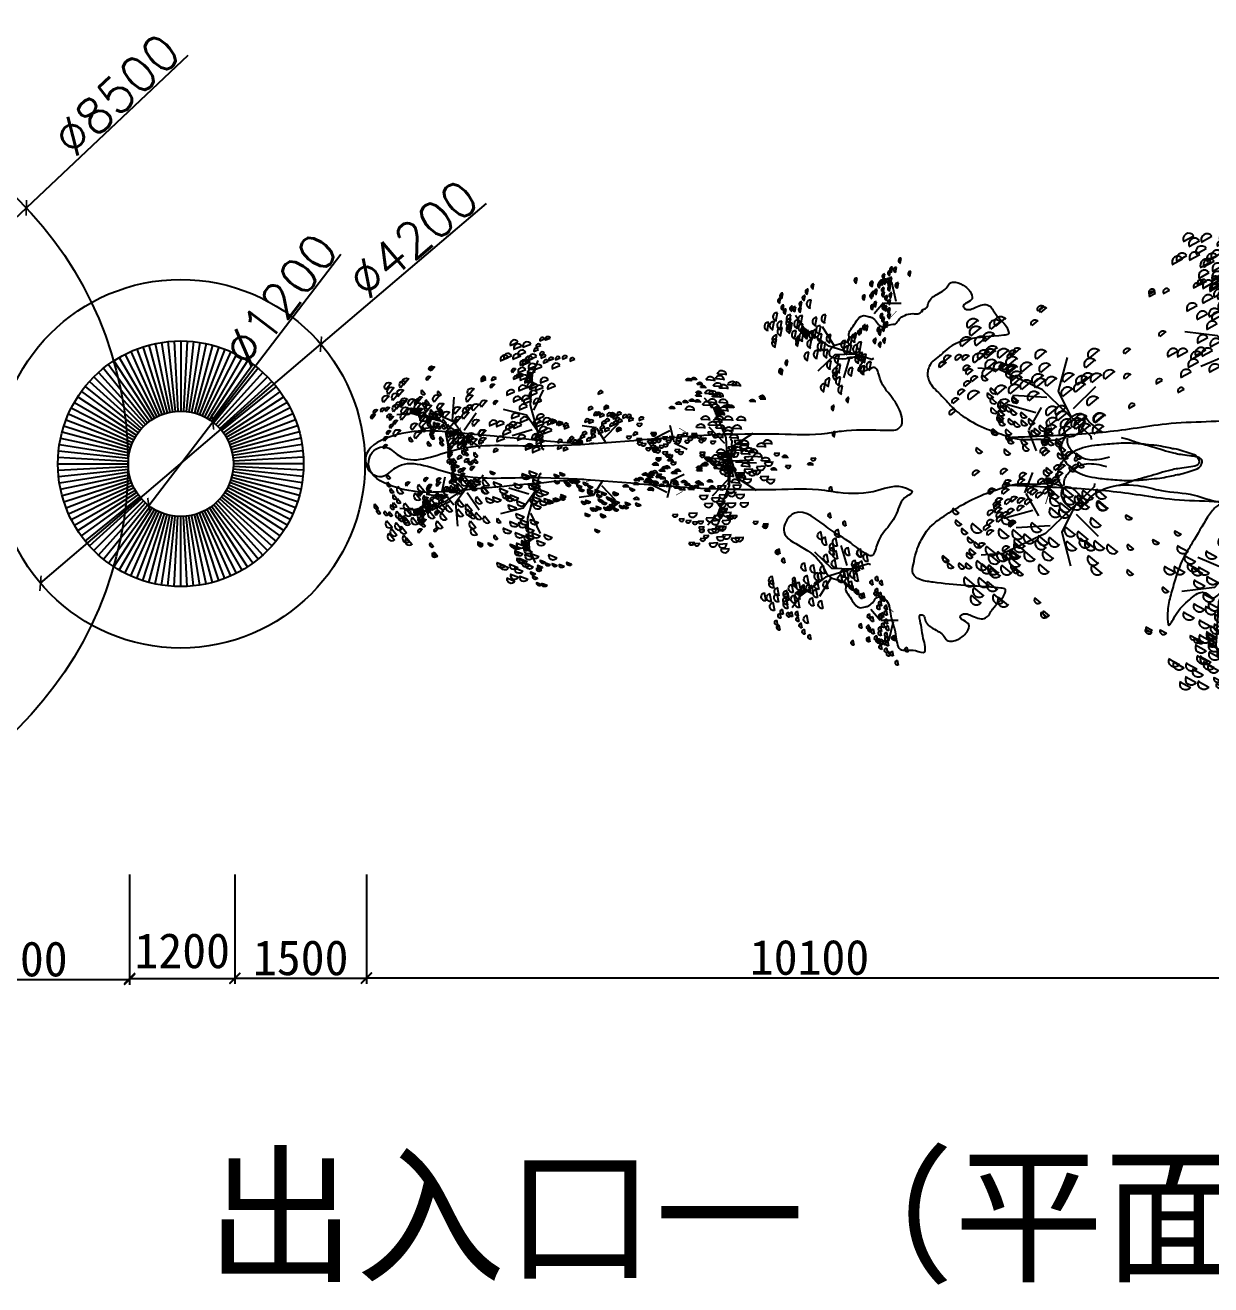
# Model space of a CAD drawing. Extents: x 652 to 897, y 187 to 370.
# Drawn here: x 683.48 to 710.51, y 293.95 to 322.66 of the extents above; entities that cross this region are included whole.
import ezdxf

# ---------------------------------------------------------------- set-up
doc = ezdxf.new("R2010")
doc.units = 0
doc.layers.get('0').update_dxf_attribs({"linetype": 'CONTINUOUS'})
doc.layers.get('DEFPOINTS').update_dxf_attribs({"linetype": 'CONTINUOUS'})
doc.styles.add('11', font='txt.shx')
doc.styles.get("Standard").update_dxf_attribs({"font": 'SimSun.ttf'})
doc.dimstyles.new('ISO-25', dxfattribs={"dimscale": 0.1, "dimtxt": 8, "dimasz": 2.5, "dimexe": 1.25, "dimexo": 0.625, "dimtad": 1, "dimdec": 0, "dimlfac": 500, "dimtxsty": 'STANDARD', "dimblk": 'ARCHTICK', "dimcen": 2.5, "dimazin": 3, "dimtfac": 1, "dimtdec": 0, "dimtmove": 0, "dimatfit": 3})

# ---------------------------------------------------------------- blocks, each defined once
blk = doc.blocks.new('_ARCHTICK')
at = {"color": 0, "linetype": 'BYBLOCK', "const_width": 0.15}
blk.add_lwpolyline([(-0.5, -0.5), (0.5, 0.5)], dxfattribs=at)
blk = doc.blocks.new('*D27')
at = {"color": 0}
for p, q in [((685.863, 303.301), (685.863, 300.806)), ((688.264, 303.301), (688.264, 300.806)), ((685.863, 300.931), (688.264, 300.931))]:
    blk.add_line(p, q, dxfattribs=at)
at = {"layer": 'DEFPOINTS', "color": 0}
for p in [(685.863, 303.363), (688.264, 303.363), (688.264, 300.931)]:
    blk.add_point(p, dxfattribs=at)
at = {"color": 0, "xscale": 0.25, "yscale": 0.25, "zscale": 0.25, "rotation": 180}
blk.add_blockref('_ARCHTICK', (685.863, 300.931), dxfattribs=at)
at = {"color": 0, "xscale": 0.25, "yscale": 0.25, "zscale": 0.25}
blk.add_blockref('_ARCHTICK', (688.264, 300.931), dxfattribs=at)
at = {"color": 0, "insert": (687.064, 301.558), "char_height": 0.8, "attachment_point": 5}
blk.add_mtext('1200', dxfattribs=at)
blk = doc.blocks.new('*D28')
at = {"color": 0}
for p, q in [((688.264, 303.301), (688.264, 300.81)), ((691.263, 303.301), (691.263, 300.81)), ((688.264, 300.935), (691.263, 300.935))]:
    blk.add_line(p, q, dxfattribs=at)
at = {"layer": 'DEFPOINTS', "color": 0}
for p in [(688.264, 303.363), (691.263, 303.363), (691.263, 300.935)]:
    blk.add_point(p, dxfattribs=at)
at = {"color": 0, "xscale": 0.25, "yscale": 0.25, "zscale": 0.25, "rotation": 180}
blk.add_blockref('_ARCHTICK', (688.264, 300.935), dxfattribs=at)
at = {"color": 0, "xscale": 0.25, "yscale": 0.25, "zscale": 0.25}
blk.add_blockref('_ARCHTICK', (691.263, 300.935), dxfattribs=at)
at = {"color": 0, "insert": (689.764, 301.398), "char_height": 0.8, "attachment_point": 5}
blk.add_mtext('1500', dxfattribs=at)
blk = doc.blocks.new('*D31')
at = {"color": 0}
for p, q in [((680.863, 303.301), (680.863, 300.783)), ((685.863, 303.301), (685.863, 300.783)), ((680.863, 300.908), (685.863, 300.908))]:
    blk.add_line(p, q, dxfattribs=at)
at = {"layer": 'DEFPOINTS', "color": 0}
for p in [(680.863, 303.363), (685.863, 303.363), (685.863, 300.908)]:
    blk.add_point(p, dxfattribs=at)
at = {"color": 0, "xscale": 0.25, "yscale": 0.25, "zscale": 0.25, "rotation": 180}
blk.add_blockref('_ARCHTICK', (680.863, 300.908), dxfattribs=at)
at = {"color": 0, "xscale": 0.25, "yscale": 0.25, "zscale": 0.25}
blk.add_blockref('_ARCHTICK', (685.863, 300.908), dxfattribs=at)
at = {"color": 0, "insert": (683.363, 301.371), "char_height": 0.8, "attachment_point": 5}
blk.add_mtext('2500', dxfattribs=at)
blk = doc.blocks.new('*D32')
at = {"color": 0}
for p, q in [((691.263, 303.301), (691.263, 300.82)), ((711.463, 303.141), (711.463, 300.82)), ((691.263, 300.945), (711.463, 300.945))]:
    blk.add_line(p, q, dxfattribs=at)
at = {"layer": 'DEFPOINTS', "color": 0}
for p in [(691.263, 303.363), (711.463, 303.204), (711.463, 300.945)]:
    blk.add_point(p, dxfattribs=at)
at = {"color": 0, "xscale": 0.25, "yscale": 0.25, "zscale": 0.25, "rotation": 180}
blk.add_blockref('_ARCHTICK', (691.263, 300.945), dxfattribs=at)
at = {"color": 0, "xscale": 0.25, "yscale": 0.25, "zscale": 0.25}
blk.add_blockref('_ARCHTICK', (711.463, 300.945), dxfattribs=at)
at = {"color": 0, "insert": (701.363, 301.408), "char_height": 0.8, "attachment_point": 5}
blk.add_mtext('10100', dxfattribs=at)
blk = doc.blocks.new('*D33')
at = {"color": 0}
for p in [(690.68, 317.435), (686.3, 311.709)]:
    blk.add_line(p, (687.758, 313.615), dxfattribs=at)
at = {"layer": 'DEFPOINTS', "color": 0}
for p in [(687.758, 313.615), (686.3, 311.709)]:
    blk.add_point(p, dxfattribs=at)
at = {"color": 0, "xscale": 0.25, "yscale": 0.25, "zscale": 0.25}
for p, rotation in [((687.758, 313.615), 232.5837454048621), ((686.3, 311.709), 52.58374540486211)]:
    blk.add_blockref('_ARCHTICK', p, dxfattribs=dict(at, rotation=rotation))
at = {"color": 0, "insert": (689.303, 316.396), "char_height": 0.8, "attachment_point": 5, "rotation": 52.5837, "style": '11'}
blk.add_mtext('∅1200', dxfattribs=at)
blk = doc.blocks.new('*D34')
at = {"color": 0}
for p in [(693.991, 318.597), (683.832, 309.937)]:
    blk.add_line(p, (690.225, 315.387), dxfattribs=at)
at = {"layer": 'DEFPOINTS', "color": 0}
for p in [(690.225, 315.387), (683.832, 309.937)]:
    blk.add_point(p, dxfattribs=at)
at = {"color": 0, "xscale": 0.25, "yscale": 0.25, "zscale": 0.25}
for p, rotation in [((690.225, 315.387), 220.4468690959052), ((683.832, 309.937), 40.44686909590514)]:
    blk.add_blockref('_ARCHTICK', p, dxfattribs=dict(at, rotation=rotation))
at = {"color": 0, "insert": (692.325, 317.784), "char_height": 0.8, "attachment_point": 5, "rotation": 40.4469, "style": '11'}
blk.add_mtext('∅4200', dxfattribs=at)
blk = doc.blocks.new('*D35')
at = {"color": 0}
for p in [(687.188, 321.967), (671.147, 306.828)]:
    blk.add_line(p, (683.51, 318.496), dxfattribs=at)
at = {"layer": 'DEFPOINTS', "color": 0}
for p in [(683.51, 318.496), (671.147, 306.828)]:
    blk.add_point(p, dxfattribs=at)
at = {"color": 0, "xscale": 0.25, "yscale": 0.25, "zscale": 0.25}
for p, rotation in [((683.51, 318.496), 223.3419980756807), ((671.147, 306.828), 43.34199807568075)]:
    blk.add_blockref('_ARCHTICK', p, dxfattribs=dict(at, rotation=rotation))
at = {"color": 0, "insert": (685.565, 321.071), "char_height": 0.8, "attachment_point": 5, "rotation": 43.342, "style": '11'}
blk.add_mtext('∅8500', dxfattribs=at)
blk = doc.blocks.new('M_G79')
at = {"color": 3, "linetype": 'CONTINUOUS'}
for p, q in [((-1186, 4132), (-869, 4207)), ((-43, 4142), (148, 4187)), ((156, 4142), (346, 4187)), ((178, 4140), (368, 4185)), ((-1072, 3965), (-755, 4040)), ((-716, 3992), (-399, 4067)), ((-222, 3919), (-31, 3964)), ((-1641, 3610), (-1324, 3685)), ((-1503, 3661), (-1186, 3736)), ((-1157, 3600), (-840, 3675)), ((-946, 3709), (-629, 3784)), ((-712, 3440), (-395, 3515)), ((-574, 3491), (-257, 3566)), ((-326, 3777), (-136, 3822)), ((-125, 3600), (65, 3645)), ((-93, 3486), (97, 3531)), ((-922, 3332), (-605, 3407)), ((-922, 3332), (-605, 3407)), ((-835, 3322), (-518, 3397)), ((-634, 3145), (-317, 3220)), ((-28, 3281), (162, 3326)), ((178, 3346), (368, 3391)), ((441, 3339), (632, 3384)), ((705, 3331), (895, 3376)), ((979, 3213), (1169, 3258)), ((-2470, 2935), (-2280, 2980)), ((-2463, 3000), (-2272, 3045)), ((-2075, 2913), (-1885, 2958)), ((-1245, 2843), (-1055, 2888)), ((-1129, 2896), (-939, 2941)), ((-1042, 2886), (-852, 2931)), ((-1041, 3058), (-724, 3133)), ((-711, 2894), (-520, 2939)), ((-702, 2932), (-385, 3007)), ((-421, 3077), (-104, 3152)), ((257, 3024), (574, 3099)), ((-1007, 2768), (-690, 2843)), ((-845, 2640), (-528, 2715)), ((-800, 2683), (-610, 2728)), ((-778, 2681), (-588, 2726)), ((-742, 2809), (-552, 2854)), ((-259, 2552), (58, 2627)), ((-1590, 2282), (-1273, 2357)), ((-1116, 2383), (-799, 2458)), ((-777, 2456), (-460, 2531)), ((-697, 2381), (-380, 2456)), ((-486, 2291), (-169, 2366)), ((-24, 2284), (293, 2359)), ((-1379, 1994), (-1062, 2069)), ((-1050, 1979), (-733, 2054)), ((-997, 1863), (-680, 1938)), ((-748, 2122), (-431, 2197)), ((-1195, 1665), (-878, 1740)), ((-629, 1800), (-312, 1875)), ((1860, 1814), (2050, 1859)), ((-2413, 1227), (-2096, 1302)), ((-1537, 1372), (-1220, 1447)), ((-607, 1202), (-290, 1277)), ((1402, 1270), (1592, 1315)), ((-2156, 1154), (-1839, 1229)), ((-1822, 985), (-1505, 1060)), ((-1682, 1057), (-1365, 1132)), ((-1513, 994), (-1195, 1069)), ((-1227, 1183), (-910, 1258)), ((-760, 1021), (-443, 1096)), ((-661, 922), (-344, 997)), ((-385, 1023), (-68, 1098)), ((-218, 939), (99, 1014)), ((-86, 973), (104, 1018)), ((-43, 968), (148, 1013)), ((1574, 1031), (1764, 1076)), ((1661, 1021), (1851, 1066)), ((1785, 941), (1975, 986)), ((1990, 1205), (2181, 1250)), ((1993, 1227), (2183, 1272)), ((2070, 931), (2260, 976)), ((2179, 919), (2369, 964)), ((-2906, 603), (-2715, 648)), ((-2219, 588), (-1902, 663)), ((-1953, 801), (-1636, 876)), ((-573, 714), (-256, 789)), ((-407, 629), (-89, 704)), ((124, 883), (315, 928)), ((187, 854), (378, 899)), ((379, 789), (569, 834)), ((391, 699), (581, 744)), ((1199, 830), (1389, 875)), ((1347, 769), (1537, 814)), ((1819, 651), (2009, 696)), ((1959, 723), (2149, 768)), ((2218, 871), (2408, 916)), ((2276, 798), (2466, 843)), ((2353, 702), (2544, 747)), ((2433, 627), (2623, 672)), ((2443, 912), (2633, 957)), ((2649, 779), (2839, 824)), ((2801, 762), (2991, 807)), ((2852, 624), (3042, 669)), ((3246, 602), (3437, 647)), ((-1433, 523), (-1116, 598)), ((-886, 484), (-569, 559)), ((-760, 426), (-443, 501)), ((-755, 271), (-438, 346)), ((-750, 513), (-433, 588)), ((1037, 363), (1227, 408)), ((1366, 348), (1556, 393)), ((1376, 435), (1566, 480)), ((1649, 317), (1839, 362)), ((1734, 484), (1924, 529)), ((1898, 377), (2089, 422)), ((2114, 530), (2304, 575)), ((2252, 581), (2442, 626)), ((2334, 329), (2524, 374)), ((2353, 305), (2544, 350)), ((-3794, 150), (-3603, 195)), ((-2397, 215), (-2207, 260)), ((-1191, 121), (-874, 196)), ((-1188, 143), (-871, 218)), ((-941, -17), (-624, 58)), ((23, -31), (213, 14)), ((71, 206), (261, 251)), ((442, 164), (632, 209)), ((517, 244), (707, 289)), ((633, 99), (823, 144)), ((788, 104), (978, 149)), ((826, 56), (1017, 101)), ((935, 242), (1125, 287)), ((1163, 106), (1353, 151)), ((1349, 196), (1539, 241)), ((2944, 63), (3134, 108)), ((233, -121), (424, -76))]:
    blk.add_line(p, q, dxfattribs=at)
for points in [[(-474, 19), (-535, 70), (-743, 1769), (-503, 2932), (-208, 3406)], [(-656, 1561), (-179, 2279)], [(-615, 740), (-958, 1418), (-1781, 1752)], [(-1607, 740), (-823, 852)], [(1614, 559), (1079, 706)], [(1612, 537), (1876, -65)], [(1854, 135), (2456, 597)]]:
    blk.add_lwpolyline(points, dxfattribs=at)
at = {"color": 3, "linetype": 'CONTINUOUS', "const_width": 22.5}
blk.add_lwpolyline([(1251, 70), (1527, -27)], dxfattribs=at)
at = {"color": 3, "linetype": 'CONTINUOUS'}
for centre, radius in [((-1018, 4158), 157), ((-904, 3991), 157), ((-548, 4017), 157), ((58, 4157), 94.1), ((257, 4157), 94.1), ((279, 4155), 94.1), ((-1335, 3686), 157), ((-778, 3734), 157), ((-225, 3792), 94.1), ((-121, 3935), 94.1), ((-1473, 3635), 157), ((-989, 3625), 157), ((-754, 3357), 157), ((-754, 3357), 157), ((-543, 3466), 157), ((-405, 3517), 157), ((-24, 3615), 94.1), ((7, 3502), 94.1), ((-872, 3083), 157), ((-667, 3347), 157), ((-466, 3171), 157), ((-253, 3103), 157), ((73, 3296), 94.1), ((279, 3361), 94.1), ((425, 3050), 157), ((542, 3354), 94.1), ((806, 3347), 94.1), ((1080, 3228), 94.1), ((-2369, 2950), 94.1), ((-2362, 3015), 94.1), ((-1975, 2928), 94.1), ((-1144, 2858), 94.1), ((-1028, 2911), 94.1), ((-941, 2902), 94.1), ((-839, 2793), 157), ((-641, 2824), 94.1), ((-610, 2909), 94.1), ((-534, 2958), 157), ((-947, 2408), 157), ((-676, 2665), 157), ((-699, 2698), 94.1), ((-677, 2696), 94.1), ((-609, 2481), 157), ((-529, 2406), 157), ((-91, 2578), 157), ((-1422, 2307), 157), ((-580, 2147), 157), ((-318, 2317), 157), ((144, 2309), 157), ((-1211, 2019), 157), ((-882, 2004), 157), ((-829, 1888), 157), ((-461, 1825), 157), ((1961, 1830), 94.1), ((-1027, 1690), 157), ((-2245, 1252), 157), ((-1988, 1179), 157), ((-1369, 1397), 157), ((-1059, 1208), 157), ((-439, 1228), 157), ((1503, 1285), 94.1), ((2091, 1220), 94.1), ((2094, 1242), 94.1), ((-1785, 826), 157), ((-1654, 1010), 157), ((-1514, 1083), 157), ((-1344, 1020), 157), ((-592, 1046), 157), ((-492, 947), 157), ((-217, 1049), 157), ((-50, 964), 157), ((15, 988), 94.1), ((58, 983), 94.1), ((225, 898), 94.1), ((288, 869), 94.1), ((1675, 1046), 94.1), ((1762, 1036), 94.1), ((1886, 956), 94.1), ((2171, 947), 94.1), ((2280, 935), 94.1), ((2319, 886), 94.1), ((2544, 927), 94.1), ((-2805, 618), 94.1), ((-2051, 613), 157), ((-1264, 548), 157), ((-717, 509), 157), ((-582, 538), 157), ((-405, 739), 157), ((-238, 654), 157), ((479, 804), 94.1), ((492, 714), 94.1), ((1300, 845), 94.1), ((1448, 785), 94.1), ((1919, 666), 94.1), ((2060, 739), 94.1), ((2215, 545), 94.1), ((2353, 596), 94.1), ((2377, 814), 94.1), ((2454, 717), 94.1), ((2534, 642), 94.1), ((2750, 794), 94.1), ((2902, 777), 94.1), ((2953, 639), 94.1), ((3347, 618), 94.1), ((-2296, 231), 94.1), ((-1020, 168), 157), ((-592, 451), 157), ((-587, 296), 157), ((617, 260), 94.1), ((1036, 257), 94.1), ((1138, 378), 94.1), ((1467, 364), 94.1), ((1477, 451), 94.1), ((1750, 332), 94.1), ((1835, 499), 94.1), ((1999, 393), 94.1), ((2435, 344), 94.1), ((2454, 320), 94.1), ((-3693, 165), 94.1), ((-1022, 146), 157), ((-773, 8), 157), ((124, -16), 94.1), ((172, 221), 94.1), ((542, 180), 94.1), ((734, 114), 94.1), ((889, 119), 94.1), ((927, 71), 94.1), ((1264, 122), 94.1), ((1450, 211), 94.1), ((3045, 78), 94.1), ((334, -106), 94.1)]:
    blk.add_arc(centre, radius, 18.4422, 198.4146, dxfattribs=at)
at = {"width": 0.8, "flags": 9}
for tag in ['XSIZE', 'YSIZE']:
    blk.add_attdef(tag, (0, 0), '', height=0.5, dxfattribs=at)

msp = doc.modelspace()

# ---------------------------------------------------------------- linework, layer by layer
for p, q in [((686.0253, 315.2761), (686.5987, 313.7824)), ((686.1635, 315.3251), (686.6579, 313.8034)), ((686.3041, 315.3667), (686.7182, 313.8212)), ((686.4466, 315.4009), (686.7793, 313.8359)), ((686.5907, 315.4276), (686.841, 313.8473)), ((686.7361, 315.4468), (686.9033, 313.8555)), ((686.8822, 315.4583), (686.9659, 313.8605)), ((687.0287, 315.4621), (687.0287, 313.8621)), ((687.1753, 315.4583), (687.0916, 313.8605)), ((687.3214, 315.4468), (687.1542, 313.8555)), ((687.4668, 315.4276), (687.2165, 313.8473)), ((687.6109, 315.4009), (687.2782, 313.8359)), ((687.7534, 315.3667), (687.3393, 313.8212)), ((687.894, 315.3251), (687.3996, 313.8034)), ((688.0322, 315.2761), (687.4588, 313.7824)), ((685.5038, 315.0104), (686.3752, 313.6685)), ((685.6287, 315.087), (686.4287, 313.7014)), ((685.7576, 315.1569), (686.484, 313.7313)), ((685.8899, 315.22), (686.5407, 313.7584)), ((688.1676, 315.22), (687.5168, 313.7584)), ((688.2999, 315.1569), (687.5735, 313.7313)), ((688.4287, 315.087), (687.6287, 313.7014)), ((688.5537, 315.0104), (687.6823, 313.6685)), ((685.1552, 314.7429), (686.2258, 313.5539)), ((685.2667, 314.8381), (686.2736, 313.5947)), ((685.383, 314.9274), (686.3234, 313.6329)), ((688.6745, 314.9274), (687.7341, 313.6329)), ((688.7908, 314.8381), (687.7839, 313.5947)), ((688.9023, 314.7429), (687.8317, 313.5539)), ((684.8527, 314.4242), (686.0962, 313.4173)), ((684.9479, 314.5357), (686.137, 313.4651)), ((685.0489, 314.642), (686.1802, 313.5106)), ((689.0086, 314.642), (687.8773, 313.5106)), ((689.1096, 314.5357), (687.9205, 313.4651)), ((689.2048, 314.4242), (687.9613, 313.4173)), ((684.6805, 314.1871), (686.0223, 313.3157)), ((684.7635, 314.3079), (686.0579, 313.3675)), ((689.294, 314.3079), (687.9996, 313.3675)), ((689.377, 314.1871), (688.0352, 313.3157)), ((684.5339, 313.9333), (685.9595, 313.2069)), ((684.6039, 314.0621), (685.9895, 313.2621)), ((689.4536, 314.0621), (688.068, 313.2621)), ((689.5236, 313.9333), (688.098, 313.2069)), ((684.4147, 313.6656), (685.9085, 313.0922)), ((684.4708, 313.801), (685.9325, 313.1502)), ((689.5867, 313.801), (688.125, 313.1502)), ((689.6428, 313.6656), (688.149, 313.0922)), ((684.2899, 313.2443), (685.855, 312.9116)), ((684.3242, 313.3868), (685.8696, 312.9727)), ((684.3658, 313.5274), (685.8875, 313.0329)), ((689.6917, 313.5274), (688.17, 313.0329)), ((689.7333, 313.3868), (688.1879, 312.9727)), ((689.7676, 313.2443), (688.2025, 312.9116)), ((684.2441, 312.9548), (685.8353, 312.7876)), ((684.2632, 313.1001), (685.8435, 312.8498)), ((689.7943, 313.1001), (688.214, 312.8498)), ((689.8134, 312.9548), (688.2222, 312.7876)), ((684.2326, 312.8087), (685.8304, 312.7249)), ((689.8249, 312.8087), (688.2271, 312.7249)), ((684.2287, 312.6621), (685.8287, 312.6621)), ((684.2326, 312.5156), (685.8304, 312.5993)), ((684.2441, 312.3694), (685.8353, 312.5367)), ((684.2632, 312.2241), (685.8435, 312.4744)), ((684.2899, 312.08), (685.855, 312.4126)), ((689.7676, 312.08), (688.2025, 312.4126)), ((689.7943, 312.2241), (688.214, 312.4744)), ((689.8134, 312.3694), (688.2222, 312.5367)), ((689.8249, 312.5156), (688.2271, 312.5993)), ((689.8287, 312.6621), (688.2287, 312.6621)), ((684.3242, 311.9374), (685.8696, 312.3515)), ((684.3658, 311.7969), (685.8875, 312.2913)), ((684.4147, 311.6587), (685.9085, 312.2321)), ((684.4708, 311.5233), (685.9325, 312.174)), ((684.5339, 311.3909), (685.9595, 312.1173)), ((689.5236, 311.3909), (688.098, 312.1173)), ((689.5867, 311.5233), (688.125, 312.174)), ((689.6428, 311.6587), (688.149, 312.2321)), ((689.6917, 311.7969), (688.17, 312.2913)), ((689.7333, 311.9374), (688.1879, 312.3515)), ((684.6039, 311.2621), (685.9895, 312.0621)), ((684.6805, 311.1371), (686.0223, 312.0086)), ((684.7635, 311.0163), (686.0579, 311.9568)), ((684.8527, 310.9), (686.0962, 311.9069)), ((684.9479, 310.7886), (686.137, 311.8592)), ((685.0489, 310.6822), (686.1802, 311.8136)), ((689.0086, 310.6822), (687.8773, 311.8136)), ((689.1096, 310.7886), (687.9205, 311.8592)), ((689.2048, 310.9), (687.9613, 311.9069)), ((689.294, 311.0163), (687.9996, 311.9568)), ((689.377, 311.1371), (688.0352, 312.0086)), ((689.4536, 311.2621), (688.068, 312.0621)), ((685.1552, 310.5813), (686.2258, 311.7703)), ((685.2667, 310.4861), (686.2736, 311.7295)), ((685.383, 310.3969), (686.3234, 311.6913)), ((685.5038, 310.3138), (686.3752, 311.6557)), ((685.6287, 310.2372), (686.4287, 311.6229)), ((685.7576, 310.1673), (686.484, 311.5929)), ((685.8899, 310.1042), (686.5407, 311.5659)), ((686.0253, 310.0481), (686.5987, 311.5418)), ((686.1635, 309.9992), (686.6579, 311.5209)), ((687.894, 309.9992), (687.3996, 311.5209)), ((688.0322, 310.0481), (687.4588, 311.5418)), ((688.1676, 310.1042), (687.5168, 311.5659)), ((688.2999, 310.1673), (687.5735, 311.5929)), ((688.4287, 310.2372), (687.6287, 311.6229)), ((688.5537, 310.3138), (687.6823, 311.6557)), ((688.6745, 310.3969), (687.7341, 311.6913)), ((688.7908, 310.4861), (687.7839, 311.7295)), ((688.9023, 310.5813), (687.8317, 311.7703)), ((686.3041, 309.9575), (686.7182, 311.503)), ((686.4466, 309.9233), (686.7793, 311.4883)), ((686.5907, 309.8966), (686.841, 311.4769)), ((686.7361, 309.8775), (686.9033, 311.4687)), ((686.8822, 309.866), (686.9659, 311.4638)), ((687.0287, 309.8621), (687.0287, 311.4621)), ((687.1753, 309.866), (687.0916, 311.4638)), ((687.3214, 309.8775), (687.1542, 311.4687)), ((687.4668, 309.8966), (687.2165, 311.4769)), ((687.6109, 309.9233), (687.2782, 311.4883)), ((687.7534, 309.9575), (687.3393, 311.503))]:
    msp.add_line(p, q)
for centre, radius in [((677.3287, 312.6621), 8.4998), ((687.0287, 312.6621), 4.2003), ((687.0287, 312.6621), 2.8), ((687.0287, 312.6621), 1.2)]:
    msp.add_circle(centre, radius)
at = {"color": 253}
for points, knots in [([(696.2092, 312.3075), (695.2408, 312.231), (693.779, 312.0832), (692.1423, 311.9429), (691.1956, 312.4641), (691.3863, 312.9963), (691.7501, 313.0909), (692.1961, 312.5593), (693.4203, 313.1579), (695.4078, 312.9917), (697.9318, 313.2742), (700.1971, 313.3768), (701.5169, 313.3079), (702.2786, 313.4486), (702.9412, 313.4318), (703.3755, 313.4153), (703.4105, 313.4923), (703.5014, 313.5444), (703.4581, 313.8905), (703.1807, 314.2608), (702.9652, 314.5101), (702.9056, 314.9024), (702.6219, 314.7653), (702.5645, 314.7688), (702.4114, 314.7532), (702.5606, 314.9493), (702.6359, 315.1121), (701.9967, 315.0574), (702.6359, 315.1121), (701.7131, 314.9665), (701.8675, 315.4305), (702.3313, 315.4022), (702.2289, 315.6383), (702.3459, 315.7681), (702.4209, 315.9157), (702.5497, 316.0651), (702.6875, 316.0227), (702.8049, 315.9932), (702.8925, 315.9061), (702.9757, 315.7544), (703.2505, 315.8549), (703.3265, 315.8207), (703.3963, 315.9602), (703.5185, 316.0474), (703.6931, 316.0998), (703.8152, 316.0649), (703.92, 316.1172), (703.9349, 316.1835), (703.92, 316.1172), (703.92, 316.1172), (703.9349, 316.1835), (704.0579, 316.2091), (704.0616, 316.3777), (704.2584, 316.5321), (704.4736, 316.6214), (704.5568, 316.8046), (704.7392, 316.8087), (704.8984, 316.7228), (705.0327, 316.5981), (705.1077, 316.4084), (704.9639, 316.3444), (704.836, 316.2595), (704.9659, 316.1379), (705.1655, 316.2446), (705.4659, 316.3456), (705.6284, 315.9817), (705.8441, 315.8638), (705.9237, 315.6027), (705.188, 315.5388), (704.7234, 315.5288), (704.3265, 315.1084), (704.1417, 314.9976), (704.0677, 314.8252), (704.0554, 314.7513), (704.0431, 314.6775), (704.1051, 314.4694), (704.3818, 314.2126), (704.5795, 313.9756), (704.9004, 313.6942), (705.3606, 313.4562), (705.7891, 313.321), (706.1956, 313.1791), (706.6477, 313.2587), (707.0033, 313.1611), (707.2179, 313.2991), (707.1449, 313.4218), (707.2027, 313.5975), (707.3393, 313.7524), (707.5756, 313.8555), (707.7519, 313.578), (707.9211, 313.4425), (708.0476, 313.3771)], [12.8480138, 12.8480138, 12.8480138, 12.8480138, 14.2957939, 15.0397825, 15.391453, 15.5980397, 15.7080892, 15.8923187, 16.494562, 17.3659566, 18.9851149, 20.2339075, 20.7879213, 20.9474435, 21.3993229, 21.7261383, 21.8053933, 21.880564, 22.1108338, 22.3248654, 22.536783, 22.6748345, 22.7222166, 22.9507514, 23.2583518, 23.6778439, 23.7473214, 23.9332468, 24.1912333, 24.5182528, 24.6925482, 24.8709081, 24.9266213, 25.0065193, 25.1052589, 25.192907, 25.2605548, 25.3021066, 25.3746518, 25.4416266, 25.5320565, 25.7084295, 25.9532848, 26.1298579, 26.3066971, 26.4102084, 26.4659216, 26.5659405, 26.6922458, 26.8009399, 26.8380821, 26.8752529, 26.9294074, 27.0614405, 27.2193893, 27.2719365, 27.3369853, 27.4581203, 27.5380183, 27.6221031, 27.697009, 27.7564934, 27.7899808, 27.9107857, 28.0594687, 28.1884926, 28.4131224, 28.4595501, 28.5160741, 29.2887633, 29.3538121, 29.4411197, 29.5474049, 29.6559799, 29.7898852, 29.972326, 30.0637895, 30.2945112, 30.5514504, 30.8452378, 31.0654988, 31.2277685, 31.4814054, 31.7329943, 31.7664916, 31.8031973, 31.9108293, 32.0194876, 32.1223295, 32.2282316, 32.4456112, 32.4456112, 32.4456112, 32.4456112]), ([(714.5567, 314.97), (712.9759, 314.1907), (712.3323, 313.951), (711.1369, 313.5805), (709.8402, 313.6396), (708.7595, 313.4604), (707.7802, 313.3376), (706.8555, 313.2965), (706.1674, 313.2668), (705.9746, 313.2585)], [4.2685032, 4.2685032, 4.2685032, 4.2685032, 4.6330805, 5.2521008, 6.1594967, 6.5411219, 6.8955907, 7.6391096, 7.9285343, 7.9285343, 7.9285343, 7.9285343]), ([(696.2013, 313.1075), (695.2119, 313.1846), (693.7286, 313.335), (692.0719, 313.4769), (691.1252, 312.9558), (691.3159, 312.4235), (691.6797, 312.3289), (692.1257, 312.8606), (693.3499, 312.2619), (695.3373, 312.4282), (697.8614, 312.1457), (700.1267, 312.0431), (701.4465, 312.1119), (702.2081, 311.9712), (702.8708, 311.9881), (703.3547, 312.2266), (703.7714, 312.0135), (703.4309, 311.8755), (703.3877, 311.5293), (703.1102, 311.159), (702.8948, 310.9098), (702.8352, 310.5175), (702.5515, 310.6546), (702.2728, 310.9034), (701.7377, 311.1864), (701.2208, 311.6801), (700.8351, 311.4191), (700.6795, 311.0137), (701.2528, 310.7546), (701.6426, 310.4534), (701.797, 309.9894), (702.2608, 310.0176), (702.1585, 309.7816), (702.2754, 309.6517), (702.3504, 309.5042), (702.4792, 309.3547), (702.617, 309.3971), (702.7345, 309.4267), (702.8221, 309.5137), (702.9053, 309.6654), (703.1801, 309.5649), (703.1937, 309.1782), (703.3348, 308.8565), (703.3641, 308.3274), (703.715, 308.4679), (703.9991, 308.3095), (704.0086, 308.529), (703.9388, 308.6887), (703.9277, 308.9289), (703.8758, 309.0784), (703.8645, 309.2363), (703.9874, 309.2108), (703.9911, 309.0421), (704.188, 308.8877), (704.4032, 308.7985), (704.4864, 308.6152), (704.6688, 308.6111), (704.8279, 308.697), (704.9623, 308.8217), (705.0372, 309.0114), (704.8935, 309.0755), (704.7656, 309.1603), (704.8954, 309.282), (705.095, 309.1752), (705.3955, 309.0743), (705.5579, 309.4382), (705.7736, 309.556), (705.8532, 309.8171), (705.1175, 309.881), (704.653, 309.891), (704.0367, 309.9822), (703.8696, 310.009), (703.6778, 310.1471), (703.7377, 310.3998), (703.789, 310.6694), (703.9017, 310.9228), (704.0761, 311.2119), (704.3909, 311.4515), (704.83, 311.7257), (705.2901, 311.9636), (705.7186, 312.0988), (706.1251, 312.2407), (706.5773, 312.1611), (706.9329, 312.2587), (707.1474, 312.1208), (707.0744, 311.998), (707.1322, 311.8224), (707.2689, 311.6674), (707.5051, 311.5643), (707.7057, 311.88), (708.1211, 312.1683), (708.7865, 312.2161), (709.4556, 312.0063), (710.0748, 312.0061), (710.5573, 311.8008), (710.8253, 311.7829), (710.8253, 311.7829), (710.6379, 311.7239), (710.3635, 311.3491), (710.1433, 310.9313), (709.837, 310.4594), (709.6982, 310.0258), (709.5623, 309.5688), (709.5188, 309.3068), (709.5292, 308.8664), (709.7592, 309.3448), (709.9635, 309.5025), (710.2599, 309.7793), (710.4567, 309.6938), (710.5648, 309.5637), (710.7113, 309.7021), (710.8378, 309.8357), (711.0561, 309.8157), (711.1447, 309.6898), (711.2905, 309.6261), (711.5133, 309.6887), (711.6184, 310.0175), (711.7269, 310.4781), (712.1895, 310.9404), (712.859, 311.3548), (713.2349, 311.1092), (713.5241, 310.8492), (713.8711, 310.6613), (713.8711, 310.6613), (714.1603, 310.4012), (714.1603, 310.4012), (714.7386, 309.8233), (714.8398, 309.4044), (714.6374, 308.8987), (714.2685, 308.5609), (714.0753, 308.5021), (714.0048, 308.2352), (714.1458, 308.1474), (714.3148, 307.764), (714.8314, 307.8344), (715.0193, 308.1159), (715.2783, 308.6302), (715.7473, 308.9604), (716.0728, 308.6361), (716.4403, 308.5343), (716.689, 308.4545), (717.0281, 308.4903), (716.9254, 308.9748), (715.5445, 309.9671), (716.5396, 310.5175), (717.0727, 310.7839), (717.5703, 310.8194), (717.7969, 309.9282), (718.0743, 309.8774), (718.1725, 309.5473), (718.271, 309.2605), (718.1544, 309.04), (718.294, 308.8609), (718.5341, 308.904), (718.771, 308.8352), (718.976, 308.7552), (719.2766, 308.6662), (719.2824, 309.0106), (719.1654, 309.2031), (719.2722, 309.4578), (719.6065, 309.401), (719.9865, 309.1486), (720.3684, 308.9853), (720.8347, 308.6356), (720.7114, 309.2986), (720.828, 309.5862), (720.938, 309.8619), (720.8057, 310.1295), (720.3548, 310.1449), (719.9294, 310.5435), (719.2268, 310.84), (718.3183, 311.572), (717.9568, 312.7056), (718.0475, 313.4577), (718.0763, 313.6227)], [12.8168907, 12.8168907, 12.8168907, 12.8168907, 14.2957939, 15.0397825, 15.391453, 15.5980397, 15.7080892, 15.8923187, 16.494562, 17.3659566, 18.9851149, 20.2339075, 20.7879213, 20.9474435, 21.3993229, 21.7261383, 21.8053933, 21.880564, 22.1108338, 22.3248654, 22.536783, 22.6748345, 22.7222166, 22.9507514, 23.2583518, 23.6778439, 23.7473214, 23.9332468, 24.1912333, 24.5182528, 24.6925482, 24.8709081, 24.9266213, 25.0065193, 25.1052589, 25.192907, 25.2605548, 25.3021066, 25.3746518, 25.4416266, 25.5320565, 25.7084295, 25.9532848, 26.1298579, 26.3066971, 26.4102084, 26.4659216, 26.5659405, 26.6922458, 26.8009399, 26.8380821, 26.8752529, 26.9294074, 27.0614405, 27.2193893, 27.2719365, 27.3369853, 27.4581203, 27.5380183, 27.6221031, 27.697009, 27.7564934, 27.7899808, 27.9107857, 28.0594687, 28.1884926, 28.4131224, 28.4595501, 28.5160741, 29.2887633, 29.3538121, 29.4411197, 29.5474049, 29.6559799, 29.7898852, 29.972326, 30.0637895, 30.2945112, 30.5514504, 30.8452378, 31.0654988, 31.2277685, 31.4814054, 31.7329943, 31.7664916, 31.8031973, 31.9108293, 32.0194876, 32.1223295, 32.2282316, 32.5041042, 32.8872341, 33.1661694, 33.5526742, 33.8431322, 33.9365218, 33.9988207, 34.2094093, 34.3664654, 34.7079285, 34.9120005, 35.205491, 35.396506, 35.5944086, 35.7002856, 35.8248834, 36.079914, 36.2453171, 36.3219431, 36.3842707, 36.4568261, 36.5619204, 36.6734326, 36.7198832, 36.787531, 36.8998001, 37.0172629, 37.2722415, 37.6148785, 37.9492405, 38.2566888, 38.4650075, 38.6201015, 38.8896809, 39.0495362, 39.2846317, 39.5539122, 39.7676815, 39.972807, 40.1057736, 40.2361028, 40.310966, 40.3697336, 40.4496516, 40.5893508, 40.8178855, 41.009437, 41.1548682, 41.4105227, 41.5594954, 41.7084681, 41.8292593, 41.9595885, 42.3032789, 42.4518475, 42.5636982, 42.7106171, 42.803544, 42.9165921, 43.1023543, 43.2580189, 43.3694453, 43.4219924, 43.5613828, 43.6918114, 43.7865758, 43.9170043, 44.0377163, 44.1670616, 44.2757558, 44.3506749, 44.6237777, 44.9536466, 45.0587963, 45.3035658, 45.5179402, 45.620503, 45.7209652, 45.910494, 46.2228361, 46.5697585, 47.0493798, 47.9340359, 48.1850964, 48.1850964, 48.1850964, 48.1850964]), ([(713.7783, 310.6362), (713.0463, 311.2291), (712.4027, 311.4688), (711.2073, 311.8394), (709.9106, 311.7802), (708.83, 311.9595), (707.8507, 312.0822), (706.8851, 312.1252), (706.1561, 312.1565), (705.9225, 312.1667)], [4.2685032, 4.2685032, 4.2685032, 4.2685032, 4.6330805, 5.2521008, 6.1594967, 6.5411219, 6.8955907, 7.6391096, 7.9898732, 7.9898732, 7.9898732, 7.9898732])]:
    msp.add_open_spline(points, degree=3, knots=knots, dxfattribs=at)
at = {"color": 252}
for points in [[(707.2022, 313.3137), (707.243, 313.2895), (707.4208, 313.3144), (707.4759, 313.3547), (707.5627, 313.4448), (707.6315, 313.5922), (707.6433, 313.6837), (707.6317, 313.7496), (707.5996, 313.7835)], [(707.2091, 313.2734), (707.1707, 313.2339), (707.1196, 313.1545), (707.0954, 313.0705), (707.0986, 312.9391), (707.1411, 312.7963), (707.2474, 312.6462), (707.4295, 312.4936), (707.6655, 312.39), (707.9398, 312.335), (708.3241, 312.2969), (708.7507, 312.2826), (709.0958, 312.3107), (709.3491, 312.3372), (709.5408, 312.3712), (709.7057, 312.4063), (709.8742, 312.4386), (710.0651, 312.5031), (710.2395, 312.5718), (710.2918, 312.6348), (710.3151, 312.7173), (710.0236, 312.8447), (709.6676, 312.9014), (709.1548, 313.0507), (708.8063, 313.1493), (708.5994, 313.2216), (708.4739, 313.2558)], [(707.2392, 313.251), (707.2441, 313.1267), (707.3954, 312.9129), (707.7469, 312.7596), (708.2014, 312.8171)], [(707.1387, 312.1465), (707.1003, 312.1859), (707.0492, 312.2653), (707.0249, 312.3493), (707.0282, 312.4807), (707.0706, 312.6235), (707.177, 312.7736), (707.3591, 312.9263), (707.595, 313.0299), (707.8693, 313.0849), (708.2537, 313.123), (708.6803, 313.1372), (709.0253, 313.1091), (709.2787, 313.0826), (709.4704, 313.0486), (709.6353, 313.0136), (709.8037, 312.9813), (709.9947, 312.9167), (710.1691, 312.848), (710.2213, 312.7851), (710.2446, 312.7025), (709.9532, 312.5751), (709.5972, 312.5185), (709.0844, 312.3692), (708.7358, 312.2706), (708.529, 312.1983), (708.4035, 312.1641)], [(707.1688, 312.1688), (707.1737, 312.2932), (707.3249, 312.507), (707.6764, 312.6602), (708.131, 312.6028)], [(707.1318, 312.1061), (707.1725, 312.1304), (707.3504, 312.1055), (707.4055, 312.0652), (707.4923, 311.975), (707.5611, 311.8277), (707.5729, 311.7362), (707.5612, 311.6702), (707.5292, 311.6363)]]:
    msp.add_spline(points, degree=3, dxfattribs=at)

# ---------------------------------------------------------------- block references
for p, xscale, yscale, zscale, rotation in [((711.7506, 314.638), 0.0008400000001021398, 0.0008400000001529406, 0.00084, 15.17836979002316), ((702.9512, 315.312), 0.0006000000001389889, 0.0006000000001336048, 0.0006000000000000001, 65.52100425839353), ((707.5464, 312.8594), -0.0009000000001662482, 0.0009000000001719854, 0.0009000000000000002, 53.21979164277274), ((693.7263, 312.7523), -0.0006000000001123721, 0.0006000000001336048, 0.0006000000000000001, 63.3676711768486), ((695.6006, 313.0111), 0.0006000000001568461, 0.0006000000001336048, 0.0006000000000000001, 8.369648252407483), ((699.2166, 312.1288), -0.0006000000001192641, 0.0006000000001336048, 0.0006000000000000001, 10.52190855203978), ((707.6169, 312.5605), 0.0009000000001662482, 0.0009000000001719854, 0.0009000000000000002, 126.7802083572273), ((693.7967, 312.6675), 0.0006000000001123721, 0.0006000000001336048, 0.0006000000000000001, 116.6323288231514), ((699.2871, 313.2911), 0.0006000000001192641, 0.0006000000001336048, 0.0006000000000000001, 169.4780914479602), ((695.5302, 312.4087), -0.0006000000001527091, 0.0006000000001336048, 0.0006000000000000001, 171.6303517502777), ((702.8808, 310.1079), -0.0006000000001389889, 0.0006000000001336048, 0.0006000000000000001, 114.4789957416065), ((711.6802, 310.7819), -0.0008400000001095813, 0.0008400000001529406, 0.00084, 164.8216302081058)]:
    msp.add_blockref('M_G79', p, dxfattribs=dict(xscale=xscale, yscale=yscale, zscale=zscale, rotation=rotation))

# ---------------------------------------------------------------- texts
at = {"insert": (687.6074, 296.7747), "char_height": 2.5, "width": 48.8284, "attachment_point": 1}
msp.add_mtext('出入口一（平面）', dxfattribs=at)

# ---------------------------------------------------------------- dimensions: what is measured, and where the dimension line sits
for p1, p2, picture, middle in [((671.1471, 306.8283), (683.5104, 318.496), '*D35', (685.8824, 320.7346)), ((683.8323, 309.9372), (690.2252, 315.387), '*D34', (692.6245, 317.4324)), ((686.2996, 311.709), (687.7579, 313.6152), '*D33', (689.6699, 316.1145))]:
    dim = msp.add_diameter_dim_2p(p1=p1, p2=p2, dimstyle='ISO-25', override={"dimtxsty": '11'})
    dim.commit()
    dim.dimension.update_dxf_attribs({"geometry": picture, "text_midpoint": middle, "dimtype": 163})
for base, p1, p2, picture, middle in [((685.8634, 300.9081), (680.8633, 303.363), (685.8634, 303.363), '*D31', (683.3633, 301.3706)), ((691.2634, 300.935), (688.2639, 303.363), (691.2634, 303.363), '*D28', (689.7636, 301.3975)), ((711.4627, 300.9453), (691.2634, 303.363), (711.4627, 303.2037), '*D32', (701.363, 301.4078))]:
    dim = msp.add_linear_dim(base=base, p1=p1, p2=p2, dimstyle='ISO-25')
    dim.commit()
    dim.dimension.update_dxf_attribs({"geometry": picture, "text_midpoint": middle})
dim = msp.add_linear_dim(base=(688.2639, 300.9308), p1=(685.8634, 303.363), p2=(688.2639, 303.363), dimstyle='ISO-25', override={"dimtmove": 2})
dim.commit()
dim.dimension.update_dxf_attribs({"geometry": '*D27', "text_midpoint": (687.0636, 301.558), "dimtype": 160})

doc.saveas('drawing.dxf')
